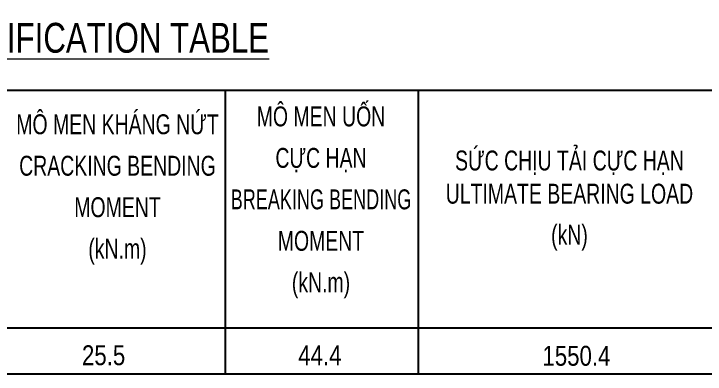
# Model space of a CAD drawing. Header units: millimetres. Extents: x -1359830 to -1240265, y -705366 to -618243.
# Drawn here: x -1280697 to -1274439, y -640217 to -636958 of the extents above; entities that cross this region are included whole.
import ezdxf
from ezdxf.enums import TextEntityAlignment as Align

# ---------------------------------------------------------------- set-up
doc = ezdxf.new("R2010")
doc.units = ezdxf.units.MM
doc.header["$MEASUREMENT"] = 0
for name, color, linetype, lineweight in [('10.CAT-F', 6, 'Continuous', 50), ('7.TEXT-F', 4, 'Continuous', 20), ('7.TEXT-F @ 60', 4, 'Continuous', 20), ('G-25CO', 7, 'Continuous', 13), ('Tables', 130, 'Continuous', 25)]:
    doc.layers.add(name, color=color, linetype=linetype, lineweight=lineweight)
doc.styles.add('Arial', font='arial.ttf')
doc.styles.add('GHD Standard Arial', font='ARIALN.TTF')

# ---------------------------------------------------------------- blocks, each defined once
blk = doc.blocks.new('GHD_G_2121')
at = {"layer": '10.CAT-F', "style": 'GHD Standard Arial'}
for tag, p in [('GHD_TITLE_001', (-51.132, 18.333)), ('GHD_TITLE_002', (-51.511, 10))]:
    blk.add_attdef(tag, p, '', height=5, dxfattribs=at)
at = {"layer": 'G-25CO', "style": 'GHD Standard Arial', "flags": 8}
blk.add_attdef('GHD_SCALE_TITLE', text='', height=2.5, dxfattribs=at).set_placement((0, -2.967), align=Align.MIDDLE_CENTER)

msp = doc.modelspace()

# ---------------------------------------------------------------- linework, layer by layer
at = {"layer": 'Tables'}
for p, q in [((-1278784.18, -637648.61), (-1278784.18, -640216.73)), ((-1277036.22, -637648.61), (-1277036.22, -640216.73)), ((-1294863.89, -639796.87), (-1270200.16, -639796.87))]:
    msp.add_line(p, q, dxfattribs=at)
msp.add_lwpolyline([(-1270200.16, -640216.73), (-1294863.89, -640216.73), (-1294863.89, -637648.61), (-1297832.88, -637648.61), (-1297832.88, -640216.73), (-1294863.89, -640216.73), (-1294863.89, -637648.61), (-1270200.16, -637648.61)], close=True, dxfattribs=at)

# ---------------------------------------------------------------- block references
at = {"layer": '7.TEXT-F @ 60'}
ref = msp.add_blockref('GHD_G_2121', (-1282587.48, -637894.93), dxfattribs=dict(at, xscale=90, yscale=90, zscale=90))
ref.add_attrib('GHD_TITLE_001', '%%UBẢNG THÔNG SỐ KỸ THUẬT / PC PILE SPECIFICATION TABLE', (-1286795.09, -637309.93), dxfattribs={"layer": '7.TEXT-F', "height": 270, "style": 'Arial', "width": 0.75})

# ---------------------------------------------------------------- texts
at = {"layer": '7.TEXT-F', "style": 'Arial'}
for s, width, p in [('MÔ MEN UỐN', 0.7, (-1277916.77, -637885.86)), ('MÔ MEN KHÁNG NỨT', 0.7, (-1279758.87, -637956.91)), ('SỨC CHỊU TẢI CỰC HẠN', 0.7, (-1275667.83, -638284.6)), ('CỰC HẠN', 0.7, (-1277916.77, -638260.86)), ('CRACKING BENDING', 0.7, (-1279758.87, -638331.91)), ('ULTIMATE BEARING LOAD', 0.7, (-1275667.83, -638584.6)), ('BREAKING BENDING', 0.65, (-1277916.77, -638635.86)), ('MOMENT', 0.7, (-1279758.87, -638706.91)), ('(kN)', 0.7, (-1275667.83, -638955.36)), ('MOMENT', 0.7, (-1277916.77, -639010.86)), ('(kN.m)', 0.7, (-1279758.87, -639081.91)), ('(kN.m)', 0.7, (-1277916.77, -639385.86))]:
    msp.add_text(s, height=180, dxfattribs=dict(at, width=width)).set_placement(p, align=Align.MIDDLE_CENTER)
at = {"layer": '7.TEXT-F', "style": 'Arial', "width": 0.8}
for s, p in [('25.5', (-1280080.13, -640135.62)), ('44.4', (-1278122.67, -640135.62)), ('1550.4', (-1275912.35, -640140.69))]:
    msp.add_text(s, height=180, dxfattribs=at).set_placement(p)

doc.saveas('drawing.dxf')
